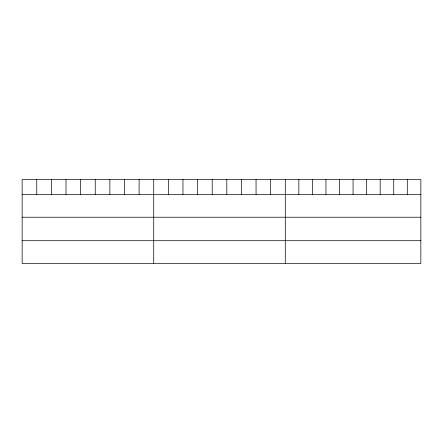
<?xml version="1.0" encoding="UTF-8"?>
<svg xmlns="http://www.w3.org/2000/svg" width="443" height="443" viewBox="0 0 443 443"><rect width="100%" height="100%" fill="white"/><g stroke="black" fill="none" stroke-linecap="round" stroke-linejoin="round"><path stroke-width="0.66" d="M420.85 194.438L420.85 263.496L22.15 263.496L22.15 179.504L420.85 179.504L420.85 194.438L22.15 194.438M22.15 217.225L420.85 217.225M22.15 240.71L420.85 240.71M407.294 179.504L407.294 194.438M393.738 179.504L393.738 194.438M380.183 179.504L380.183 194.438M366.627 179.504L366.627 194.438M353.071 179.504L353.071 194.438M339.515 179.504L339.515 194.438M325.959 179.504L325.959 194.438M312.404 179.504L312.404 194.438M298.848 179.504L298.848 194.438M285.292 179.504L285.292 263.496M270.673 179.504L270.673 194.438M256.054 179.504L256.054 194.438M241.435 179.504L241.435 194.438M226.816 179.504L226.816 194.438M212.197 179.504L212.197 194.438M197.578 179.504L197.578 194.438M182.959 179.504L182.959 194.438M168.34 179.504L168.34 194.438M153.721 179.504L153.721 263.496M139.102 179.504L139.102 194.438M124.483 179.504L124.483 194.438M109.864 179.504L109.864 194.438M95.245 179.504L95.245 194.438M80.626 179.504L80.626 194.438M66.007 179.504L66.007 194.438M51.388 179.504L51.388 194.438M36.769 179.504L36.769 194.438"/></g></svg>
